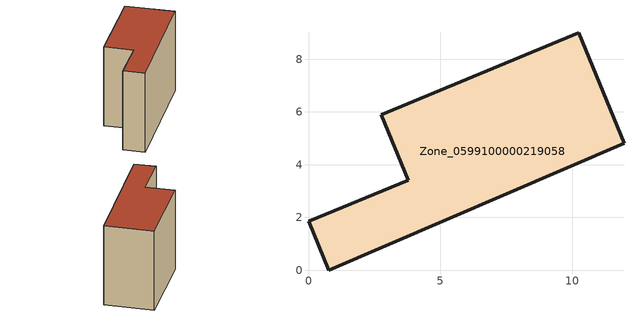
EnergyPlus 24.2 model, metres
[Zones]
Zone_0599100000219058
 floor ground (C_G): 0,1.85 3.78,3.41 2.76,5.89 10.25,9 11.97,4.81 0.76,0 z0.79
 wall outside (C_F): 3.78,3.41 0,1.85 0.76,0 11.97,4.81 10.25,9 2.76,5.89 3.78,3.41 z0.79:8.49
 roof outside (C_R): 10.25,9 2.76,5.89 3.78,3.41 0,1.85 0.76,0 11.97,4.81 z8.49
[BUILDING]
Pand.0599100000219058: North Axis=0; Terrain=City; Loads Convergence Tolerance Value=0.04; Temperature Convergence Tolerance Value=0.4; Solar Distribution=FullExterior; Maximum Number of Warmup Days=25; Minimum Number of Warmup Days=1
[Site:Location]
Rotterdam.The.Hague.AP_ZH_NLD Design_Conditions: Latitude=51.96; Longitude=4.45; Time Zone=1; Elevation=-4.5
[SITE:GROUNDTEMPERATURE:BUILDINGSURFACE]
18, 18, 18, 18, 18, 18, 18, 18, 18, 18, 18, 18
[MATERIAL] Thermal Absorptance=0.9; Solar Absorptance=0.7; Visible Absorptance=0.7
Name | Roughness | Thickness | Conductivity | Density | Specific Heat
G.TI.1946 | MediumSmooth | 0.15 | 1 | 540 | 1210
F.TI.1946 | Rough | 0.3 | 0.857143 | 1920 | 840
R.TI.1946 | MediumRough | 0.2 | 0.1 | 1500 | 1000
[CONSTRUCTION]
C_G: G.TI.1946
C_F: F.TI.1946
C_R: R.TI.1946
[ZONE]
Zone_0599100000219058: Type=1; Multiplier=1; Ceiling Height=Autocalculate; Volume=Autocalculate; Floor Area=autocalculate; Part of Total Floor Area=Yes
[ZONEINFILTRATION:DESIGNFLOWRATE]
Infil_Zone_0599100000219058: Zone or ZoneList or Space or SpaceList=Zone_0599100000219058; Schedule=AlwaysOn; Design Flow Rate Calculation Method=Flow/Area; Flow Rate per Floor Area=0.003; Constant Term Coefficient=1; Temperature Term Coefficient=0; Velocity Term Coefficient=0; Velocity Squared Term Coefficient=0
[HVACTEMPLATE:ZONE:IDEALLOADSAIRSYSTEM]
Zone_0599100000219058: Maximum Heating Supply Air Temperature=50; Minimum Cooling Supply Air Temperature=13; Maximum Heating Supply Air Humidity Ratio=0.0156; Minimum Cooling Supply Air Humidity Ratio=0.0077; Heating Limit=NoLimit; Cooling Limit=NoLimit; Dehumidification Control Type=ConstantSensibleHeatRatio; Cooling Sensible Heat Ratio=0.7; Dehumidification Setpoint=60; Humidification Control Type=None; Humidification Setpoint=30; Outdoor Air Method=None; Outdoor Air Flow Rate per Person=0.00944; Outdoor Air Flow Rate per Zone Floor Area=0; Outdoor Air Flow Rate per Zone=0; Demand Controlled Ventilation Type=None; Outdoor Air Economizer Type=NoEconomizer; Heat Recovery Type=None; Sensible Heat Recovery Effectiveness=0.7; Latent Heat Recovery Effectiveness=0.65
[ZONECONTROL:THERMOSTAT]
ThermostatControl_Zone_0599100000219058: Zone or ZoneList=Zone_0599100000219058; Control Type Schedule=DualSetpointControlType; Control 1=Thermostat_Zone_0599100000219058; Temperature Difference Between Cutout And Setpoint=0
[THERMOSTATSETPOINT:DUALSETPOINT]
Thermostat_Zone_0599100000219058: Heating Setpoint Temperature Schedule=HeatingSetpoint_Zone_0599100000219058; Cooling Setpoint Temperature Schedule=CoolingSetpoint_Zone_0599100000219058
[SCHEDULE:COMPACT]
HeatingSetpoint_Zone_0599100000219058: Through: 12/31, For: AllDays, Until: 24:00, 21
CoolingSetpoint_Zone_0599100000219058: Through: 12/31, For: AllDays, Until: 24:00, 24
DualSetpointControlType: Through: 12/31, For: AllDays, Until: 24:00, 4
AlwaysOn: Through: 12/31, For: AllDays, Until: 24:00, 1
